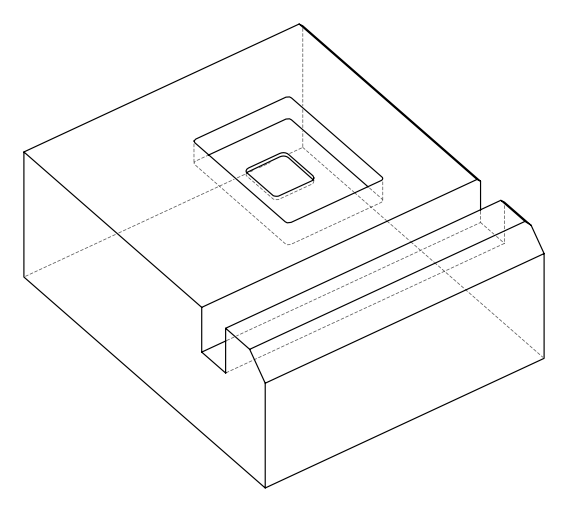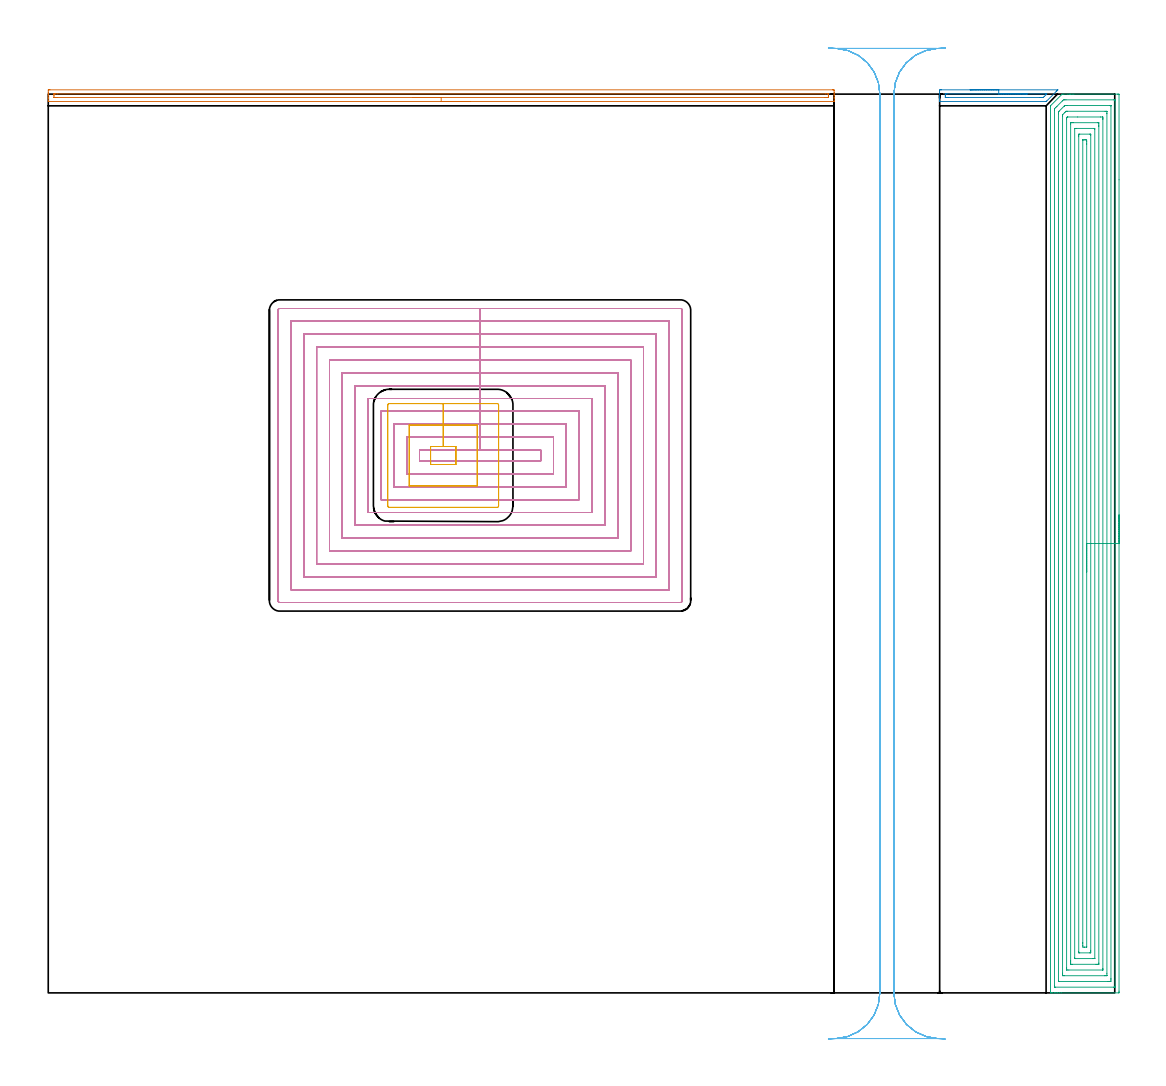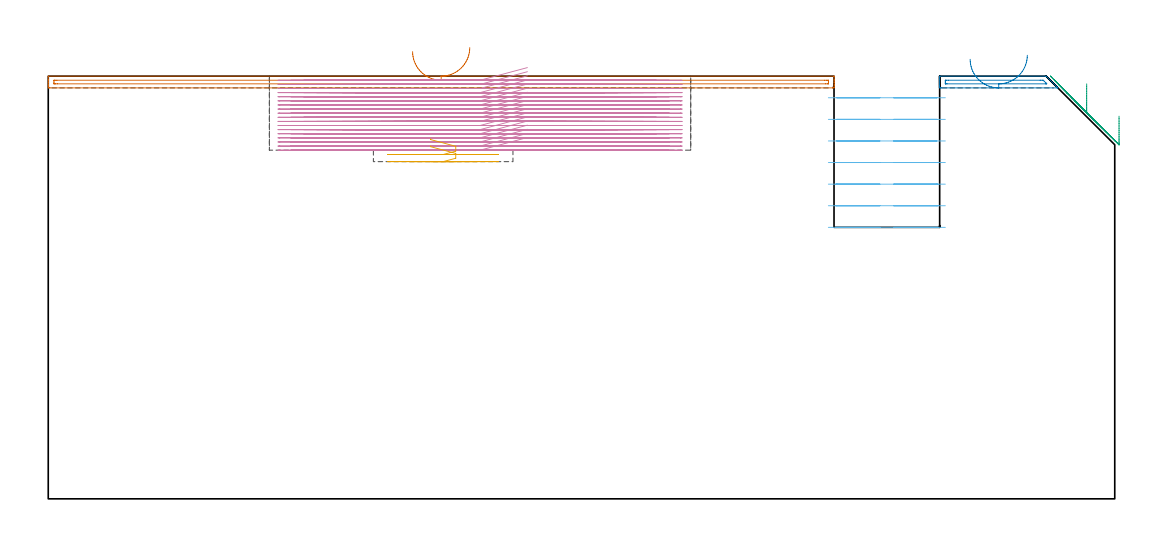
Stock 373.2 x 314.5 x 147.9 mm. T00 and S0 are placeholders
(PLAN: 6 operations, 3 tool changes, 169.2 min)
(1 AREA_MILL | FG_CHAMFER_SURFACE | UGT0205_001 | 4.56 min | 2335 mm3)
(2 AREA_MILL_1 | FG_CHAMFER_SURFACE_1 | UGT0205_001 | 0.8 min | 397 mm3)
(3 AREA_MILL_2 | FG_CHAMFER_SURFACE_2 | UGT0205_001 | 22.94 min | 90526 mm3)
(4 MILL_RECTANGULAR_POCKET | POCKET_RECTANGULAR_STRAIGHT | NXT0201_008 | Follow Part, ap 1.5, ae 75% | 128.65 min | 415518 mm3)
(5 MILL_RECTANGULAR_POCKET_1 | POCKET_RECTANGULAR_STRAIGHT_1 | UGT0201_101 | Follow Part, ap 2.5, ae 75% | 1.32 min | 8943 mm3)
(6 MILL_RECTANGULAR_SLOT | SLOT_RECTANGULAR | UGT0201_004 | Follow Part, ap 8, ae 75% | 10.9 min | 614083 mm3)
(TOOL UGT0205_001 | Chamfer Mill 20 x 3 x 45 deg. | D20 FL50 Z2)
(TOOL NXT0201_008 | ENDMILL 6mm [2P460-0600-NA 1630] | D6 FL26 Z6)
(TOOL UGT0201_101 | End Mill 10 mm | D10 FL12 Z2)
(TOOL UGT0201_004 | End Mill 32 mm | D32 FL53 Z6)
(OP 1 AREA_MILL)
G17 G21 G94 G90
T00 M6
G54
G17 G0 G90 X147.5 Y311.9 S1061 M3
G43 Z157.9 H0
G94 G1 X147.462 Z157.028 F250.
X147.348 Z156.163
X147.159 Z155.312
X146.897 Z154.48
X146.563 Z153.674
X146.16 Z152.9
X145.692 Z152.164
X145.16 Z151.472
X144.571 Z150.829
X143.928 Z150.239
X143.236 Z149.708
X142.5 Z149.24
X141.726 Z148.837
X140.92 Z148.503
X140.088 Z148.241
X139.236 Z148.052
X138.372 Z147.938
X137.5 Z147.9
X0.151
X0.01 Y311.903 Z147.888
X0.002 Y312.003 Z147.789
X0. Y312.109 Z147.69
Y313.079 Z146.721
Y313.358 Z146.441
Y313.95 Z145.846
Y314.246 Z145.551
Y314.821 Z144.975
Y315.117 Z144.68
X0.004 Y315.692 Z144.102
X0.01 Y315.992 Z143.803
X0.285 Y315.998 Z143.8
X0.597 Y316.
X274.403
X274.715 Y315.998
X274.99 Y315.992 Z143.803
X275. Y315.692 Z144.102
Y315.117 Z144.68
Y314.821 Z144.975
Y314.246 Z145.551
Y313.95 Z145.846
Y313.358 Z146.441
Y313.079 Z146.721
Y312.109 Z147.69
X274.998 Y312.003 Z147.789
X274.99 Y311.903 Z147.888
X274.848 Y311.9 Z147.9
X137.5
Y313.314 Z146.486
X3.032
X2.381 Y313.316 Z146.484
X2.136 Y313.318 Z146.482
X2.042 Y313.321 Z146.479
X2.009 Y313.329 Z146.471
X2.007 Y313.347 Z146.453
X2.002 Y313.449 Z146.351
X2. Y313.95 Z145.85
Y314.322 Z145.478
X2.002 Y314.446 Z145.354
X2.007 Y314.545 Z145.255
X2.01 Y314.573 Z145.227
X2.019 Y314.579 Z145.221
X2.056 Y314.581 Z145.219
X2.381 Y314.585 Z145.215
X2.622 Y314.586 Z145.214
X3.273
X271.968
X272.619 Y314.584 Z145.216
X272.863 Y314.582 Z145.218
X272.958 Y314.579 Z145.221
X272.991 Y314.572 Z145.228
X272.993 Y314.553 Z145.247
X272.998 Y314.451 Z145.349
X273. Y313.95 Z145.85
Y313.578 Z146.222
X272.998 Y313.454 Z146.346
X272.993 Y313.355 Z146.445
X272.99 Y313.327 Z146.473
X272.981 Y313.321 Z146.479
X272.944 Y313.319 Z146.481
X272.619 Y313.316 Z146.484
X272.378 Y313.314 Z146.486
X271.727
X137.5
X136.628 Z146.524
X135.764 Z146.638
X134.912 Z146.827
X134.08 Z147.089
X133.274 Z147.423
X132.5 Z147.826
X131.764 Z148.294
X131.072 Z148.825
X130.429 Z149.415
X129.84 Z150.058
X129.308 Z150.75
X128.84 Z151.486
X128.437 Z152.26
X128.103 Z153.066
X127.841 Z153.898
X127.652 Z154.749
X127.538 Z155.614
X127.5 Z156.486
G0 Z157.9
M5
M2
(OP 2 AREA_MILL_1)
G17 G21 G94 G90
T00 M6
G54
G17 G0 G90 X322.6 Y316. S1061 M3
G43 Z157.9 H0
Z153.8
G94 G1 X322.638 Z152.928 F250.
X322.752 Z152.063
X322.941 Z151.212
X323.203 Z150.38
X323.537 Z149.574
X323.94 Z148.8
X324.408 Z148.064
X324.94 Z147.372
X325.529 Z146.729
X326.172 Z146.14
X326.864 Z145.608
X327.6 Z145.14
X328.374 Z144.737
X329.18 Z144.403
X330.012 Z144.141
X330.863 Z143.952
X331.728 Z143.838
X332.6 Z143.8
X353.166
X353.196 Y315.999 Z143.799
X353.289 Y315.992 Z143.797
X353.281 Y315.976 Z143.814
X353.135 Y315.834 Z143.963
X352.994 Y315.692 Z144.103
X352.858 Y315.557 Z144.24
X352.689 Y315.388 Z144.41
X349.383 Y312.083 Z147.716
X349.231 Y311.933 Z147.863
X349.195 Y311.904 Z147.89
X349.118 Y311.9 Z147.9
X312.064
X311.91 Y311.902 Z147.888
X311.904 Y312.011 Z147.781
X311.9 Y312.127 Z147.672
Y312.437 Z147.363
Y313.079 Z146.716
Y315.142 Z144.655
X311.906 Y315.692 Z144.103
X311.91 Y315.993 Z143.803
X312.199 Y315.997 Z143.801
X312.511 Y316. Z143.8
X332.6
Y314.586 Z145.214
X348.916 Y314.585 Z145.215
X349.118 Y314.584 Z145.216
X349.363 Y314.582 Z145.218
X349.41 Y314.579 Z145.221
X349.392 Y314.554 Z145.246
X349.219 Y314.372 Z145.428
X349.118 Y314.268 Z145.532
X348.515 Y313.666 Z146.134
X348.225 Y313.38 Z146.42
X348.159 Y313.321 Z146.479
X348.104 Y313.319 Z146.481
X347.981 Y313.316 Z146.484
X347.332 Y313.314 Z146.486
X347.091
X314.948
X314.297 Y313.316 Z146.485
X314.052 Y313.318 Z146.482
X313.948 Y313.321 Z146.479
X313.909 Y313.327 Z146.473
X313.907 Y313.348 Z146.452
X313.902 Y313.464 Z146.336
X313.901 Y313.95 Z145.85
Y314.336 Z145.464
X313.905 Y314.466 Z145.334
X313.91 Y314.568 Z145.232
X313.917 Y314.58 Z145.22
X313.931 Y314.582 Z145.218
X313.971 Y314.584 Z145.216
X314.297 Y314.585 Z145.215
X314.538 Y314.586 Z145.214
X332.6
X333.472 Z145.252
X334.336 Z145.366
X335.188 Z145.555
X336.02 Z145.817
X336.826 Z146.151
X337.6 Z146.554
X338.336 Z147.023
X339.028 Z147.554
X339.671 Z148.143
X340.26 Z148.786
X340.791 Z149.478
X341.26 Z150.214
X341.663 Z150.988
X341.997 Z151.794
X342.259 Z152.626
X342.448 Z153.478
X342.562 Z154.343
X342.6 Z155.214
G0 Z157.9
M5
M2
(OP 3 AREA_MILL_2)
G17 G21 G94 G90
T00 M6
G54
G17 G0 G90 X374.7 Y167.25 S1061 M3
G43 Z157.9 H0
Z133.9
G94 G1 Y167.212 Z133.028 F250.
Y167.098 Z132.163
Y166.909 Z131.312
Y166.647 Z130.48
Y166.313 Z129.674
Y165.91 Z128.9
Y165.442 Z128.164
Y164.91 Z127.472
Y164.321 Z126.829
Y163.678 Z126.24
Y162.986 Z125.708
Y162.25 Z125.24
Y161.476 Z124.837
Y160.67 Z124.503
Y159.838 Z124.241
Y158.986 Z124.052
Y158.122 Z123.938
Y157.25 Z123.9
Y0.607
X374.696 Y0.213 Z123.902
X374.692 Y0.01 Z123.906
X374.485 Y0. Z124.112
X354.454 Z144.141
X353.852 Z144.742
X353.286 Z145.311
X352.967 Z145.629
X352.401 Z146.195
X352.083 Z146.512
X351.446 Z147.153
X351.058 Z147.541
X350.72 Z147.871
X350.703 Y0.008 Z147.888
X350.7 Y0.161 Z147.9
Y310.324
X350.705 Y310.395 Z147.89
X350.72 Y310.422 Z147.875
X350.78 Y310.481 Z147.818
X354.639 Y314.339 Z143.959
X354.737 Y314.435 Z143.862
X354.795 Y314.49 Z143.803
X355.374 Y314.5 Z143.226
X356.825 Z141.772
X357.391 Z141.205
X357.71 Z140.887
X358.276 Z140.318
X358.878 Z139.718
X374.202 Z124.395
X374.487 Y314.498 Z124.11
X374.692 Y314.49 Z123.906
X374.699 Y314.284 Z123.899
X374.7 Y284.523 Z123.9
Y157.25
X373.286 Z125.314
X373.285 Y2.177 Z125.315
X373.284 Y2.069 Z125.316
X373.281 Y2.017 Z125.319
X373.28 Y2.012 Z125.32
X373.261 Y2.007 Z125.339
X373.21 Y2.004 Z125.39
X372.821 Y2. Z125.779
X352.47 Y2.001 Z146.13
X352.237 Y2.005 Z146.363
X352.133 Y2.01 Z146.467
X352.121 Y2.013 Z146.479
X352.119 Y2.029 Z146.481
X352.116 Y2.076 Z146.484
X352.115 Y2.171 Z146.485
X352.114 Y2.36 Z146.486
X352.115 Y308.968 Z146.485
X352.116 Y309.183 Z146.484
X352.119 Y309.291 Z146.481
X352.121 Y309.341 Z146.479
X352.137 Y309.376 Z146.463
X352.185 Y309.43 Z146.415
X352.576 Y309.825 Z146.024
X352.967 Y310.218 Z145.633
X354.858 Y312.108 Z143.742
X355.247 Y312.486 Z143.353
X355.622 Y312.492 Z142.978
X356.119 Y312.499 Z142.481
X372.929 Z125.671
X373.163 Y312.495 Z125.437
X373.267 Y312.49 Z125.333
X373.279 Y312.487 Z125.321
X373.281 Y312.471 Z125.319
X373.284 Y312.424 Z125.316
X373.285 Y312.329 Z125.315
X373.286 Y312.14 Z125.314
Y157.25
X371.872 Z126.728
X371.871 Y5.07 Z126.729
X371.87 Y4.744 Z126.73
X371.866 Y4.177 Z126.734
X371.865 Y4.023 Z126.735
X371.716 Y4.008 Z126.884
X371.548 Y4.004 Z127.052
X370.838 Y4. Z127.762
X370.663 Z127.937
X353.852 Y4.001 Z144.748
X353.677 Y4.005 Z144.923
X353.561 Y4.01 Z145.039
X353.534 Y4.015 Z145.066
X353.533 Y4.03 Z145.067
X353.531 Y4.068 Z145.069
X353.529 Y4.177 Z145.071
Y307.645
X353.53 Y307.97 Z145.07
X353.534 Y308.254 Z145.066
X353.535 Y308.321 Z145.065
X353.586 Y308.376 Z145.014
X353.738 Y308.538 Z144.862
X355.522 Y310.323 Z143.078
X355.573 Y310.372 Z143.027
X355.622 Y310.415 Z142.978
X355.712 Y310.49 Z142.888
X355.799 Y310.493 Z142.801
X355.976 Y310.497 Z142.624
X356.331 Y310.5 Z142.269
X356.507 Z142.093
X371.548 Y310.499 Z127.052
X371.723 Y310.495 Z126.877
X371.84 Y310.49 Z126.76
X371.866 Y310.485 Z126.734
X371.867 Y310.47 Z126.733
X371.87 Y310.432 Z126.73
X371.871 Y310.323 Z126.729
X371.872 Y157.25 Z126.728
X370.457 Z128.143
Y6.855
X370.456 Y6.171 Z128.144
X370.453 Y6.072 Z128.147
X370.451 Y6.02 Z128.149
X370.413 Y6.01 Z128.187
X370.202 Y6.005 Z128.398
X369.778 Y6. Z128.822
X369.741 Z128.859
X355.584 Z143.016
X355.188 Y6.004 Z143.412
X354.991 Y6.009 Z143.609
X354.949 Y6.012 Z143.651
X354.947 Y6.046 Z143.653
X354.945 Y6.104 Z143.655
X354.943 Y6.647 Z143.657
Y6.855
Y306.753
X354.946 Y307.095 Z143.654
X354.95 Y307.265 Z143.65
X354.957 Y307.297 Z143.643
X354.976 Y307.321 Z143.624
X355.015 Y307.364 Z143.585
X355.622 Y307.973 Z142.978
X355.904 Y308.253 Z142.696
X356.107 Y308.45 Z142.493
X356.142 Y308.482 Z142.458
X356.189 Y308.49 Z142.411
X356.295 Y308.495 Z142.305
X356.507 Y308.5 Z142.093
X356.544 Z142.056
X369.816 Z128.784
X370.212 Y308.496 Z128.388
X370.409 Y308.491 Z128.191
X370.451 Y308.488 Z128.149
X370.454 Y308.455 Z128.146
X370.455 Y308.397 Z128.145
X370.457 Y307.853 Z128.143
Y307.645
Y157.25
X369.043 Z129.557
Y8.489
X369.042 Y8.338 Z129.558
X369.037 Y8.036 Z129.563
X369.035 Y8.008 Z129.565
X369.031 Y8.006 Z129.569
X369.012 Y8.002 Z129.588
X368.973 Y8.001 Z129.627
X368.893 Y8. Z129.707
X357.141 Z141.459
X356.507 Y8.004 Z142.093
X356.416 Y8.006 Z142.184
X356.367 Y8.01 Z142.233
X356.363 Y8.187 Z142.237
X356.359 Y8.489 Z142.241
X356.357 Y8.64 Z142.243
Y8.791
Y305.86
X356.358 Y306.01 Z142.242
X356.362 Y306.162 Z142.238
X356.365 Y306.255 Z142.235
X356.401 Y306.294 Z142.199
X356.507 Y306.404 Z142.093
X356.578 Y306.47 Z142.022
X356.603 Y306.49 Z141.997
X356.632 Y306.493 Z141.968
X356.759 Y306.498 Z141.841
X360.234 Y306.5 Z138.366
X368.259 Z130.341
X368.893 Y306.496 Z129.707
X368.984 Y306.494 Z129.616
X369.033 Y306.49 Z129.567
X369.037 Y306.313 Z129.563
X369.042 Y306.011 Z129.558
X369.043 Y305.86 Z129.557
Y305.709
Y157.25
X367.629 Z130.971
X367.628 Y10.425 Z130.972
X367.627 Y10.17 Z130.973
X367.624 Y10.044 Z130.976
X367.622 Y10.018 Z130.978
X367.604 Y10.01 Z130.996
X367.541 Y10.004 Z131.059
X367.124 Y10.001 Z131.476
X366.66 Y10. Z131.94
X358.276 Y10.001 Z140.324
X357.808 Y10.004 Z140.792
X357.781 Y10.01 Z140.819
X357.778 Y10.035 Z140.822
X357.774 Y10.425 Z140.826
X357.772 Y10.934 Z140.828
X357.771 Y11.318 Z140.829
X357.772 Y304.075 Z140.828
X357.773 Y304.33 Z140.827
X357.776 Y304.456 Z140.824
X357.778 Y304.481 Z140.822
X357.796 Y304.49 Z140.804
X357.859 Y304.496 Z140.741
X358.276 Y304.499 Z140.324
X358.74 Y304.5 Z139.86
X367.124 Y304.499 Z131.476
X367.592 Y304.496 Z131.008
X367.619 Y304.49 Z130.981
X367.622 Y304.465 Z130.978
X367.626 Y304.075 Z130.974
X367.629 Y303.566 Z130.971
Y303.182
Y157.25
X366.215 Z132.385
Y12.102
X366.214 Y12.047 Z132.386
X366.211 Y12.022 Z132.389
X366.209 Y12.015 Z132.391
X366.186 Y12.01 Z132.414
X365.771 Y12.002 Z132.829
X365.562 Y12. Z133.038
X359.369 Z139.231
X359.263 Y12.003 Z139.337
X359.245 Y12.005 Z139.355
X359.192 Y12.018 Z139.408
X359.186 Y12.185 Z139.414
Y12.21
X359.185 Y302.398 Z139.415
X359.186 Y302.453 Z139.414
X359.189 Y302.478 Z139.411
X359.191 Y302.485 Z139.409
X359.214 Y302.49 Z139.386
X359.629 Y302.498 Z138.971
X359.838 Y302.5 Z138.762
X366.031 Z132.569
X366.137 Y302.498 Z132.463
X366.155 Y302.495 Z132.445
X366.208 Y302.482 Z132.392
X366.214 Y302.315 Z132.386
Y302.29
X366.215 Y157.25 Z132.385
X364.801 Z133.8
X364.8 Y14.888
X364.799 Y14.555 Z133.801
X364.796 Y14.22 Z133.804
X364.792 Y14.01 Z133.808
X364.689 Y14.006 Z133.911
X364.47 Y14. Z134.13
X360.926 Z137.674
X360.711 Y14.006 Z137.889
X360.61 Y14.01 Z137.99
X360.605 Y14.065 Z137.995
X360.602 Y14.126 Z137.998
X360.6 Y14.328 Z138.
Y299.612
X360.601 Y299.945 Z137.999
X360.604 Y300.28 Z137.996
X360.607 Y300.49 Z137.993
X360.711 Y300.494 Z137.889
X360.93 Y300.5 Z137.67
X364.474 Z134.126
X364.689 Y300.494 Z133.911
X364.79 Y300.49 Z133.81
X364.795 Y300.435 Z133.805
X364.798 Y300.374 Z133.802
X364.8 Y300.171 Z133.8
X364.801 Y157.25
X363.386 Z135.214
Y16.154
X363.384 Y16.067 Z135.216
X363.382 Y16.025 Z135.218
X363.38 Y16.011 Z135.22
X363.361 Y16.006 Z135.239
X362.7 Y16.002 Z135.9
X362.48 Z136.12
X362.031 Y16.01 Z136.569
X362.019 Y16.468 Z136.581
X362.016 Y16.673 Z136.584
X362.014 Y17.365 Z136.586
Y17.565
Y298.346
X362.016 Y298.433 Z136.584
X362.018 Y298.475 Z136.582
X362.02 Y298.489 Z136.58
X362.039 Y298.494 Z136.561
X362.7 Y298.498 Z135.9
X362.92 Z135.68
X363.369 Y298.49 Z135.231
X363.382 Y298.032 Z135.218
X363.384 Y297.827 Z135.216
X363.386 Y297.135 Z135.214
Y296.935
Y157.25
Y156.378 Z135.252
Y155.514 Z135.366
Y154.662 Z135.554
Y153.83 Z135.817
Y153.024 Z136.151
Y152.25 Z136.553
Y151.514 Z137.022
Y150.822 Z137.553
Y150.179 Z138.143
Y149.59 Z138.786
Y149.058 Z139.478
Y148.59 Z140.214
Y148.187 Z140.988
Y147.853 Z141.794
Y147.591 Z142.626
Y147.402 Z143.477
Y147.288 Z144.342
Y147.25 Z145.214
G0 Z157.9
M5
M2
(OP 4 MILL_RECTANGULAR_POCKET)
G17 G21 G94 G90
T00 M6
G54
G17 G0 G90 X167.666 Y190. S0 M3
G43 Z157.9 H1
Z150.9
G94 G1 X151.1 Z146.461 F250.
X129.9 F500.
Y186.1
X172.3
Y190.
X151.1
Y194.5
X125.4
Y181.6
X176.8
Y194.5
X151.1
Y199.
X120.9
Y177.1
X181.3
Y199.
X151.1
Y203.5
X116.4
Y172.6
X185.8
Y203.5
X151.1
Y208.
X111.9
Y168.1
X190.3
Y208.
X151.1
Y212.5
X107.4
Y163.6
X194.8
Y212.5
X151.1
Y217.
X102.9
Y159.1
X199.3
Y217.
X151.1
Y221.5
X98.4
Y154.6
X203.8
Y221.5
X151.1
Y226.
X93.9
Y150.1
X208.3
Y226.
X151.1
Y230.5
X89.4
Y145.6
X212.8
Y230.5
X151.1
Y235.
X84.9
Y141.1
X217.3
Y235.
X151.1
Y239.5
X81.
G3 X80.4 Y238.9 R0.6
G1 Y137.2
G3 X81. Y136.6 R0.6
G1 X221.2
G3 X221.8 Y137.2 R0.6
G1 Y238.9
G3 X221.2 Y239.5 R0.6
G1 X151.1
X150.1
G0 X167.666 Y190. Z149.461
G1 X151.1 Z145.022 F250.
X129.9 F500.
Y186.1
X172.3
Y190.
X151.1
Y194.5
X125.4
Y181.6
X176.8
Y194.5
X151.1
Y199.
X120.9
Y177.1
X181.3
Y199.
X151.1
Y203.5
X116.4
Y172.6
X185.8
Y203.5
X151.1
Y208.
X111.9
Y168.1
X190.3
Y208.
X151.1
Y212.5
X107.4
Y163.6
X194.8
Y212.5
X151.1
Y217.
X102.9
Y159.1
X199.3
Y217.
X151.1
Y221.5
X98.4
Y154.6
X203.8
Y221.5
X151.1
Y226.
X93.9
Y150.1
X208.3
Y226.
X151.1
Y230.5
X89.4
Y145.6
X212.8
Y230.5
X151.1
Y235.
X84.9
Y141.1
X217.3
Y235.
X151.1
Y239.5
X81.
G3 X80.4 Y238.9 R0.6
G1 Y137.2
G3 X81. Y136.6 R0.6
G1 X221.2
G3 X221.8 Y137.2 R0.6
G1 Y238.9
G3 X221.2 Y239.5 R0.6
G1 X151.1
X150.1
G0 X167.666 Y190. Z148.022
G1 X151.1 Z143.583 F250.
X129.9 F500.
Y186.1
X172.3
Y190.
X151.1
Y194.5
X125.4
Y181.6
X176.8
Y194.5
X151.1
Y199.
X120.9
Y177.1
X181.3
Y199.
X151.1
Y203.5
X116.4
Y172.6
X185.8
Y203.5
X151.1
Y208.
X111.9
Y168.1
X190.3
Y208.
X151.1
Y212.5
X107.4
Y163.6
X194.8
Y212.5
X151.1
Y217.
X102.9
Y159.1
X199.3
Y217.
X151.1
Y221.5
X98.4
Y154.6
X203.8
Y221.5
X151.1
Y226.
X93.9
Y150.1
X208.3
Y226.
X151.1
Y230.5
X89.4
Y145.6
X212.8
Y230.5
X151.1
Y235.
X84.9
Y141.1
X217.3
Y235.
X151.1
Y239.5
X81.
G3 X80.4 Y238.9 R0.6
G1 Y137.2
G3 X81. Y136.6 R0.6
G1 X221.2
G3 X221.8 Y137.2 R0.6
G1 Y238.9
G3 X221.2 Y239.5 R0.6
G1 X151.1
X150.1
G0 X167.666 Y190. Z146.583
G1 X151.1 Z142.144 F250.
X129.9 F500.
Y186.1
X172.3
Y190.
X151.1
Y194.5
X125.4
Y181.6
X176.8
Y194.5
X151.1
Y199.
X120.9
Y177.1
X181.3
Y199.
X151.1
Y203.5
X116.4
Y172.6
X185.8
Y203.5
X151.1
Y208.
X111.9
Y168.1
X190.3
Y208.
X151.1
Y212.5
X107.4
Y163.6
X194.8
Y212.5
X151.1
Y217.
X102.9
Y159.1
X199.3
Y217.
X151.1
Y221.5
X98.4
Y154.6
X203.8
Y221.5
X151.1
Y226.
X93.9
Y150.1
X208.3
Y226.
X151.1
Y230.5
X89.4
Y145.6
X212.8
Y230.5
X151.1
Y235.
X84.9
Y141.1
X217.3
Y235.
X151.1
Y239.5
X81.
G3 X80.4 Y238.9 R0.6
G1 Y137.2
G3 X81. Y136.6 R0.6
G1 X221.2
G3 X221.8 Y137.2 R0.6
G1 Y238.9
G3 X221.2 Y239.5 R0.6
G1 X151.1
X150.1
G0 X167.666 Y190. Z145.144
G1 X151.1 Z140.705 F250.
X129.9 F500.
Y186.1
X172.3
Y190.
X151.1
Y194.5
X125.4
Y181.6
X176.8
Y194.5
X151.1
Y199.
X120.9
Y177.1
X181.3
Y199.
X151.1
Y203.5
X116.4
Y172.6
X185.8
Y203.5
X151.1
Y208.
X111.9
Y168.1
X190.3
Y208.
X151.1
Y212.5
X107.4
Y163.6
X194.8
Y212.5
X151.1
Y217.
X102.9
Y159.1
X199.3
Y217.
X151.1
Y221.5
X98.4
Y154.6
X203.8
Y221.5
X151.1
Y226.
X93.9
Y150.1
X208.3
Y226.
X151.1
Y230.5
X89.4
Y145.6
X212.8
Y230.5
X151.1
Y235.
X84.9
Y141.1
X217.3
Y235.
X151.1
Y239.5
X81.
G3 X80.4 Y238.9 R0.6
G1 Y137.2
G3 X81. Y136.6 R0.6
G1 X221.2
G3 X221.8 Y137.2 R0.6
G1 Y238.9
G3 X221.2 Y239.5 R0.6
G1 X151.1
X150.1
G0 X167.666 Y190. Z143.705
G1 X151.1 Z139.267 F250.
X129.9 F500.
Y186.1
X172.3
Y190.
X151.1
Y194.5
X125.4
Y181.6
X176.8
Y194.5
X151.1
Y199.
X120.9
Y177.1
X181.3
Y199.
X151.1
Y203.5
X116.4
Y172.6
X185.8
Y203.5
X151.1
Y208.
X111.9
Y168.1
X190.3
Y208.
X151.1
Y212.5
X107.4
Y163.6
X194.8
Y212.5
X151.1
Y217.
X102.9
Y159.1
X199.3
Y217.
X151.1
Y221.5
X98.4
Y154.6
X203.8
Y221.5
X151.1
Y226.
X93.9
Y150.1
X208.3
Y226.
X151.1
Y230.5
X89.4
Y145.6
X212.8
Y230.5
X151.1
Y235.
X84.9
Y141.1
X217.3
Y235.
X151.1
Y239.5
X81.
G3 X80.4 Y238.9 R0.6
G1 Y137.2
G3 X81. Y136.6 R0.6
G1 X221.2
G3 X221.8 Y137.2 R0.6
G1 Y238.9
G3 X221.2 Y239.5 R0.6
G1 X151.1
X150.1
G0 X167.666 Y190. Z142.267
G1 X151.1 Z137.828 F250.
X129.9 F500.
Y186.1
X172.3
Y190.
X151.1
Y194.5
X125.4
Y181.6
X176.8
Y194.5
X151.1
Y199.
X120.9
Y177.1
X181.3
Y199.
X151.1
Y203.5
X116.4
Y172.6
X185.8
Y203.5
X151.1
Y208.
X111.9
Y168.1
X190.3
Y208.
X151.1
Y212.5
X107.4
Y163.6
X194.8
Y212.5
X151.1
Y217.
X102.9
Y159.1
X199.3
Y217.
X151.1
Y221.5
X98.4
Y154.6
X203.8
Y221.5
X151.1
Y226.
X93.9
Y150.1
X208.3
Y226.
X151.1
Y230.5
X89.4
Y145.6
X212.8
Y230.5
X151.1
Y235.
X84.9
Y141.1
X217.3
Y235.
X151.1
Y239.5
X81.
G3 X80.4 Y238.9 R0.6
G1 Y137.2
G3 X81. Y136.6 R0.6
G1 X221.2
G3 X221.8 Y137.2 R0.6
G1 Y238.9
G3 X221.2 Y239.5 R0.6
G1 X151.1
X150.1
G0 X167.666 Y190. Z140.828
G1 X151.1 Z136.389 F250.
X129.9 F500.
Y186.1
X172.3
Y190.
X151.1
Y194.5
X125.4
Y181.6
X176.8
Y194.5
X151.1
Y199.
X120.9
Y177.1
X181.3
Y199.
X151.1
Y203.5
X116.4
Y172.6
X185.8
Y203.5
X151.1
Y208.
X111.9
Y168.1
X190.3
Y208.
X151.1
Y212.5
X107.4
Y163.6
X194.8
Y212.5
X151.1
Y217.
X102.9
Y159.1
X199.3
Y217.
X151.1
Y221.5
X98.4
Y154.6
X203.8
Y221.5
X151.1
Y226.
X93.9
Y150.1
X208.3
Y226.
X151.1
Y230.5
X89.4
Y145.6
X212.8
Y230.5
X151.1
Y235.
X84.9
Y141.1
X217.3
Y235.
X151.1
Y239.5
X81.
G3 X80.4 Y238.9 R0.6
G1 Y137.2
G3 X81. Y136.6 R0.6
G1 X221.2
G3 X221.8 Y137.2 R0.6
G1 Y238.9
G3 X221.2 Y239.5 R0.6
G1 X151.1
X150.1
G0 X167.666 Y190. Z139.389
G1 X151.1 Z134.95 F250.
X129.9 F500.
Y186.1
X172.3
Y190.
X151.1
Y194.5
X125.4
Y181.6
X176.8
Y194.5
X151.1
Y199.
X120.9
Y177.1
X181.3
Y199.
X151.1
Y203.5
X116.4
Y172.6
X185.8
Y203.5
X151.1
Y208.
X111.9
Y168.1
X190.3
Y208.
X151.1
Y212.5
X107.4
Y163.6
X194.8
Y212.5
X151.1
Y217.
X102.9
Y159.1
X199.3
Y217.
X151.1
Y221.5
X98.4
Y154.6
X203.8
Y221.5
X151.1
Y226.
X93.9
Y150.1
X208.3
Y226.
X151.1
Y230.5
X89.4
Y145.6
X212.8
Y230.5
X151.1
Y235.
X84.9
Y141.1
X217.3
Y235.
X151.1
Y239.5
X81.
G3 X80.4 Y238.9 R0.6
G1 Y137.2
G3 X81. Y136.6 R0.6
G1 X221.2
G3 X221.8 Y137.2 R0.6
G1 Y238.9
G3 X221.2 Y239.5 R0.6
G1 X151.1
X150.1
G0 X167.666 Y190. Z137.95
G1 X151.1 Z133.511 F250.
X129.9 F500.
Y186.1
X172.3
Y190.
X151.1
Y194.5
X125.4
Y181.6
X176.8
Y194.5
X151.1
Y199.
X120.9
Y177.1
X181.3
Y199.
X151.1
Y203.5
X116.4
Y172.6
X185.8
Y203.5
X151.1
Y208.
X111.9
Y168.1
X190.3
Y208.
X151.1
Y212.5
X107.4
Y163.6
X194.8
Y212.5
X151.1
Y217.
X102.9
Y159.1
X199.3
Y217.
X151.1
Y221.5
X98.4
Y154.6
X203.8
Y221.5
X151.1
Y226.
X93.9
Y150.1
X208.3
Y226.
X151.1
Y230.5
X89.4
Y145.6
X212.8
Y230.5
X151.1
Y235.
X84.9
Y141.1
X217.3
Y235.
X151.1
Y239.5
X81.
G3 X80.4 Y238.9 R0.6
G1 Y137.2
G3 X81. Y136.6 R0.6
G1 X221.2
G3 X221.8 Y137.2 R0.6
G1 Y238.9
G3 X221.2 Y239.5 R0.6
G1 X151.1
X150.1
G0 X167.666 Y190. Z136.511
G1 X151.1 Z132.072 F250.
X129.9 F500.
Y186.1
X172.3
Y190.
X151.1
Y194.5
X125.4
Y181.6
X176.8
Y194.5
X151.1
Y199.
X120.9
Y177.1
X181.3
Y199.
X151.1
Y203.5
X116.4
Y172.6
X185.8
Y203.5
X151.1
Y208.
X111.9
Y168.1
X190.3
Y208.
X151.1
Y212.5
X107.4
Y163.6
X194.8
Y212.5
X151.1
Y217.
X102.9
Y159.1
X199.3
Y217.
X151.1
Y221.5
X98.4
Y154.6
X203.8
Y221.5
X151.1
Y226.
X93.9
Y150.1
X208.3
Y226.
X151.1
Y230.5
X89.4
Y145.6
X212.8
Y230.5
X151.1
Y235.
X84.9
Y141.1
X217.3
Y235.
X151.1
Y239.5
X81.
G3 X80.4 Y238.9 R0.6
G1 Y137.2
G3 X81. Y136.6 R0.6
G1 X221.2
G3 X221.8 Y137.2 R0.6
G1 Y238.9
G3 X221.2 Y239.5 R0.6
G1 X151.1
X150.1
G0 X167.666 Y190. Z135.072
G1 X151.1 Z130.633 F250.
X129.9 F500.
Y186.1
X172.3
Y190.
X151.1
Y194.5
X125.4
Y181.6
X176.8
Y194.5
X151.1
Y199.
X120.9
Y177.1
X181.3
Y199.
X151.1
Y203.5
X116.4
Y172.6
X185.8
Y203.5
X151.1
Y208.
X111.9
Y168.1
X190.3
Y208.
X151.1
Y212.5
X107.4
Y163.6
X194.8
Y212.5
X151.1
Y217.
X102.9
Y159.1
X199.3
Y217.
X151.1
Y221.5
X98.4
Y154.6
X203.8
Y221.5
X151.1
Y226.
X93.9
Y150.1
X208.3
Y226.
X151.1
Y230.5
X89.4
Y145.6
X212.8
Y230.5
X151.1
Y235.
X84.9
Y141.1
X217.3
Y235.
X151.1
Y239.5
X81.
G3 X80.4 Y238.9 R0.6
G1 Y137.2
G3 X81. Y136.6 R0.6
G1 X221.2
G3 X221.8 Y137.2 R0.6
G1 Y238.9
G3 X221.2 Y239.5 R0.6
G1 X151.1
X150.1
G0 X167.666 Y190. Z133.633
G1 X151.1 Z129.194 F250.
X129.9 F500.
Y186.1
X172.3
Y190.
X151.1
Y194.5
X125.4
Y181.6
X176.8
Y194.5
X151.1
Y199.
X120.9
Y177.1
X181.3
Y199.
X151.1
Y203.5
X116.4
Y172.6
X185.8
Y203.5
X151.1
Y208.
X111.9
Y168.1
X190.3
Y208.
X151.1
Y212.5
X107.4
Y163.6
X194.8
Y212.5
X151.1
Y217.
X102.9
Y159.1
X199.3
Y217.
X151.1
Y221.5
X98.4
Y154.6
X203.8
Y221.5
X151.1
Y226.
X93.9
Y150.1
X208.3
Y226.
X151.1
Y230.5
X89.4
Y145.6
X212.8
Y230.5
X151.1
Y235.
X84.9
Y141.1
X217.3
Y235.
X151.1
Y239.5
X81.
G3 X80.4 Y238.9 R0.6
G1 Y137.2
G3 X81. Y136.6 R0.6
G1 X221.2
G3 X221.8 Y137.2 R0.6
G1 Y238.9
G3 X221.2 Y239.5 R0.6
G1 X151.1
X150.1
G0 X167.666 Y190. Z132.194
G1 X151.1 Z127.756 F250.
X129.9 F500.
Y186.1
X172.3
Y190.
X151.1
Y194.5
X125.4
Y181.6
X176.8
Y194.5
X151.1
Y199.
X120.9
Y177.1
X181.3
Y199.
X151.1
Y203.5
X116.4
Y172.6
X185.8
Y203.5
X151.1
Y208.
X111.9
Y168.1
X190.3
Y208.
X151.1
Y212.5
X107.4
Y163.6
X194.8
Y212.5
X151.1
Y217.
X102.9
Y159.1
X199.3
Y217.
X151.1
Y221.5
X98.4
Y154.6
X203.8
Y221.5
X151.1
Y226.
X93.9
Y150.1
X208.3
Y226.
X151.1
Y230.5
X89.4
Y145.6
X212.8
Y230.5
X151.1
Y235.
X84.9
Y141.1
X217.3
Y235.
X151.1
Y239.5
X81.
G3 X80.4 Y238.9 R0.6
G1 Y137.2
G3 X81. Y136.6 R0.6
G1 X221.2
G3 X221.8 Y137.2 R0.6
G1 Y238.9
G3 X221.2 Y239.5 R0.6
G1 X151.1
X150.1
G0 X167.666 Y190. Z130.756
G1 X151.1 Z126.317 F250.
X129.9 F500.
Y186.1
X172.3
Y190.
X151.1
Y194.5
X125.4
Y181.6
X176.8
Y194.5
X151.1
Y199.
X120.9
Y177.1
X181.3
Y199.
X151.1
Y203.5
X116.4
Y172.6
X185.8
Y203.5
X151.1
Y208.
X111.9
Y168.1
X190.3
Y208.
X151.1
Y212.5
X107.4
Y163.6
X194.8
Y212.5
X151.1
Y217.
X102.9
Y159.1
X199.3
Y217.
X151.1
Y221.5
X98.4
Y154.6
X203.8
Y221.5
X151.1
Y226.
X93.9
Y150.1
X208.3
Y226.
X151.1
Y230.5
X89.4
Y145.6
X212.8
Y230.5
X151.1
Y235.
X84.9
Y141.1
X217.3
Y235.
X151.1
Y239.5
X81.
G3 X80.4 Y238.9 R0.6
G1 Y137.2
G3 X81. Y136.6 R0.6
G1 X221.2
G3 X221.8 Y137.2 R0.6
G1 Y238.9
G3 X221.2 Y239.5 R0.6
G1 X151.1
X150.1
G0 X167.666 Y190. Z129.317
G1 X151.1 Z124.878 F250.
X129.9 F500.
Y186.1
X172.3
Y190.
X151.1
Y194.5
X125.4
Y181.6
X176.8
Y194.5
X151.1
Y199.
X120.9
Y177.1
X181.3
Y199.
X151.1
Y203.5
X116.4
Y172.6
X185.8
Y203.5
X151.1
Y208.
X111.9
Y168.1
X190.3
Y208.
X151.1
Y212.5
X107.4
Y163.6
X194.8
Y212.5
X151.1
Y217.
X102.9
Y159.1
X199.3
Y217.
X151.1
Y221.5
X98.4
Y154.6
X203.8
Y221.5
X151.1
Y226.
X93.9
Y150.1
X208.3
Y226.
X151.1
Y230.5
X89.4
Y145.6
X212.8
Y230.5
X151.1
Y235.
X84.9
Y141.1
X217.3
Y235.
X151.1
Y239.5
X81.
G3 X80.4 Y238.9 R0.6
G1 Y137.2
G3 X81. Y136.6 R0.6
G1 X221.2
G3 X221.8 Y137.2 R0.6
G1 Y238.9
G3 X221.2 Y239.5 R0.6
G1 X151.1
X150.1
G0 X167.666 Y190. Z127.878
G1 X151.1 Z123.439 F250.
X129.9 F500.
Y186.1
X172.3
Y190.
X151.1
Y194.5
X125.4
Y181.6
X176.8
Y194.5
X151.1
Y199.
X120.9
Y177.1
X181.3
Y199.
X151.1
Y203.5
X116.4
Y172.6
X185.8
Y203.5
X151.1
Y208.
X111.9
Y168.1
X190.3
Y208.
X151.1
Y212.5
X107.4
Y163.6
X194.8
Y212.5
X151.1
Y217.
X102.9
Y159.1
X199.3
Y217.
X151.1
Y221.5
X98.4
Y154.6
X203.8
Y221.5
X151.1
Y226.
X93.9
Y150.1
X208.3
Y226.
X151.1
Y230.5
X89.4
Y145.6
X212.8
Y230.5
X151.1
Y235.
X84.9
Y141.1
X217.3
Y235.
X151.1
Y239.5
X81.
G3 X80.4 Y238.9 R0.6
G1 Y137.2
G3 X81. Y136.6 R0.6
G1 X221.2
G3 X221.8 Y137.2 R0.6
G1 Y238.9
G3 X221.2 Y239.5 R0.6
G1 X151.1
X150.1
G0 X167.666 Y190. Z126.439
G1 X151.1 Z122. F250.
X129.9 F500.
Y186.1
X172.3
Y190.
X151.1
Y194.5
X125.4
Y181.6
X176.8
Y194.5
X151.1
Y199.
X120.9
Y177.1
X181.3
Y199.
X151.1
Y203.5
X116.4
Y172.6
X185.8
Y203.5
X151.1
Y208.
X111.9
Y168.1
X190.3
Y208.
X151.1
Y212.5
X107.4
Y163.6
X194.8
Y212.5
X151.1
Y217.
X102.9
Y159.1
X199.3
Y217.
X151.1
Y221.5
X98.4
Y154.6
X203.8
Y221.5
X151.1
Y226.
X93.9
Y150.1
X208.3
Y226.
X151.1
Y230.5
X89.4
Y145.6
X212.8
Y230.5
X151.1
Y235.
X84.9
Y141.1
X217.3
Y235.
X151.1
Y239.5
X81.
G3 X80.4 Y238.9 R0.6
G1 Y137.2
G3 X81. Y136.6 R0.6
G1 X221.2
G3 X221.8 Y137.2 R0.6
G1 Y238.9
G3 X221.2 Y239.5 R0.6
G1 X151.1
X150.1
G0 Z157.9
M5
M2
(OP 5 MILL_RECTANGULAR_POCKET_1)
G17 G21 G94 G90
T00 M6
G54
G17 G0 G90 X133.8 Y185.895 S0 M3
G43 Z157.9 H0
Z125.983
G94 G1 Y184.9 Z125.717 F250.
X142.6 Z123.359
Y191.2 Z121.671
X138.2 Z120.492
X133.8 F500.
Y184.9
X142.6
Y191.2
X138.2
Y198.7
X126.3
Y177.4
X150.1
Y198.7
X138.2
Y206.2
X119.3
G3 X118.8 Y205.7 R0.5
G1 Y170.4
G3 X119.3 Y169.9 R0.5
G1 X157.1
G3 X157.6 Y170.4 R0.5
G1 Y205.7
G3 X157.1 Y206.2 R0.5
G1 X138.2
X137.2
G0 X133.8 Y185.895 Z123.492
G1 Y184.9 Z123.225 F250.
X142.6 Z120.867
Y191.2 Z119.179
X138.2 Z118.
X133.8 F500.
Y184.9
X142.6
Y191.2
X138.2
Y198.7
X126.3
Y177.4
X150.1
Y198.7
X138.2
Y206.2
X119.3
G3 X118.8 Y205.7 R0.5
G1 Y170.4
G3 X119.3 Y169.9 R0.5
G1 X157.1
G3 X157.6 Y170.4 R0.5
G1 Y205.7
G3 X157.1 Y206.2 R0.5
G1 X138.2
X137.2
G0 Z157.9
M5
M2
(OP 6 MILL_RECTANGULAR_SLOT)
G17 G21 G94 G90
T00 M6
G54
G17 G0 G90 X313.915 Y-16.154 S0 M3
G43 Z157.9 H0
Z140.343
G94 G1 X310.921 Y-15.97 F250.
G2 X295.9 Y0. R16. F500.
G1 Y314.5
G2 X310.921 Y330.47 R16.
G1 Y330.5
X275.979
Y330.47
G2 X291. Y314.5 R16.
G1 Y0.
G2 X275.979 Y-15.97 R16.
G1 X272.985 Y-16.154 F250.
G0 X313.915 Z132.786
G1 X310.921 Y-15.97
G2 X295.9 Y0. R16. F500.
G1 Y314.5
G2 X310.921 Y330.47 R16.
G1 Y330.5
X275.979
Y330.47
G2 X291. Y314.5 R16.
G1 Y0.
G2 X275.979 Y-15.97 R16.
G1 X272.985 Y-16.154 F250.
G0 X313.915 Z125.229
G1 X310.921 Y-15.97
G2 X295.9 Y0. R16. F500.
G1 Y314.5
G2 X310.921 Y330.47 R16.
G1 Y330.5
X275.979
Y330.47
G2 X291. Y314.5 R16.
G1 Y0.
G2 X275.979 Y-15.97 R16.
G1 X272.985 Y-16.154 F250.
G0 Z157.9
Y330.654
Z117.671
G1 X275.979 Y330.47
G2 X291. Y314.5 R16. F500.
G1 Y0.
G2 X275.566 Y-15.99 R16.
G1 X311.334
G2 X295.9 Y0. R16.
G1 Y314.5
G2 X310.921 Y330.47 R16.
G1 X313.915 Y330.654 F250.
G0 X272.985 Z110.114
G1 X275.979 Y330.47
G2 X291. Y314.5 R16. F500.
G1 Y0.
G2 X275.566 Y-15.99 R16.
G1 X311.334
G2 X295.9 Y0. R16.
G1 Y314.5
G2 X310.921 Y330.47 R16.
G1 X313.915 Y330.654 F250.
G0 X272.985 Z102.557
G1 X275.979 Y330.47
G2 X291. Y314.5 R16. F500.
G1 Y0.
G2 X275.566 Y-15.99 R16.
G1 X311.334
G2 X295.9 Y0. R16.
G1 Y314.5
G2 X310.921 Y330.47 R16.
G1 X313.915 Y330.654 F250.
G0 X272.985 Z95.
G1 X275.979 Y330.47
G2 X291. Y314.5 R16. F500.
G1 Y0.
G2 X275.566 Y-15.99 R16.
G1 X311.334
G2 X295.9 Y0. R16.
G1 Y314.5
G2 X310.921 Y330.47 R16.
G1 X313.915 Y330.654 F250.
G0 Z157.9
M5
M2
